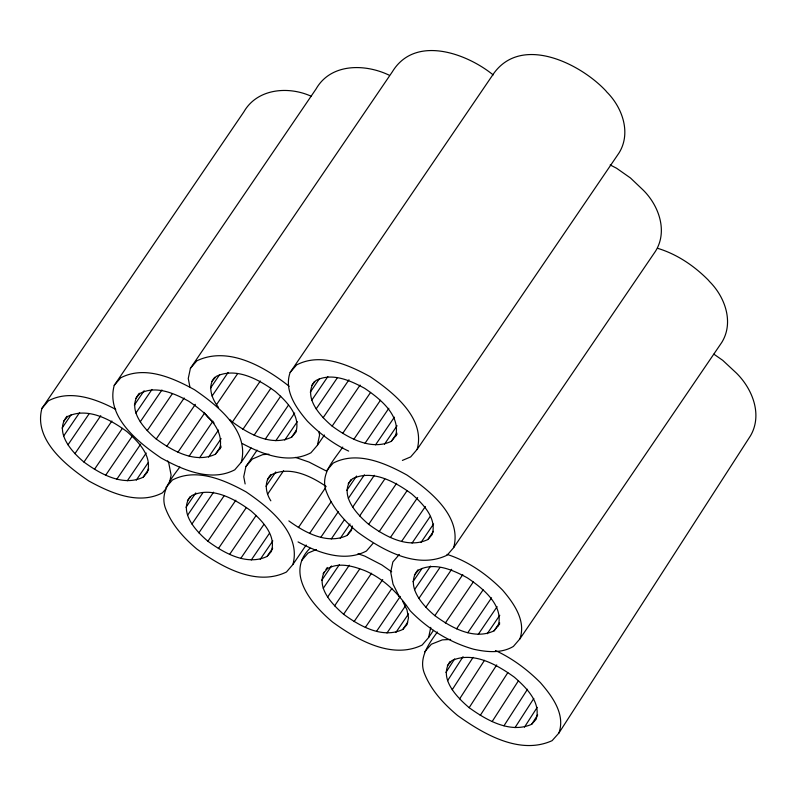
<?xml version="1.0" encoding="UTF-8"?>
<svg xmlns="http://www.w3.org/2000/svg" width="796" height="796" viewBox="0 0 796 796"><rect width="100%" height="100%" fill="white"/><g stroke="black" fill="none" stroke-linecap="round" stroke-linejoin="round"><path stroke-width="1.19" d="M311.256 96.276C288.55 85.918 257.297 88.366 243.845 111.888L41.949 408.358C33.333 439.74 66.068 465.471 88.784 480.973C110.495 492.883 138.454 505.351 162.484 492.833L165.717 489.062M63.481 421.402L67.769 416.427C87.958 406.836 110.654 419.701 126.962 431.611C138.186 441.531 152.444 455.859 147.429 472.257L143.141 477.232C122.952 486.824 100.256 473.958 83.948 462.048C71.65 451.8 54.019 432.258 66.973 416.268M389.254 75.232C365.344 63.64 330.907 63.023 316.121 88.873L114.236 385.344C105.609 416.726 138.345 442.457 161.071 457.959C182.772 469.869 210.731 482.336 234.76 469.819L241.238 462.287L251.019 447.929M221.099 447.193L215.427 454.217C195.229 463.809 172.533 450.944 156.235 439.034C143.927 428.785 126.305 409.243 139.26 393.254M493.182 74.923C466.506 53.153 414.915 34.606 392.309 71.839L190.413 368.309L188.264 378.458L189.886 386.916M179.866 467.033C170.583 479.321 158.961 493.53 166.075 509.778C172.424 525.529 184.065 538.205 196.871 549.051C221.378 566.812 256.083 586.791 286.431 572.025L292.908 564.503L306.181 545.011M169.439 483.043L171.11 475.152L168.782 463.073L167.677 460.874M218.532 407.423C211.995 399.284 206.92 386.189 214.741 377.254M187.428 500.594L191.717 495.619C211.905 486.028 234.601 498.903 250.909 510.813C262.133 520.723 276.391 535.061 271.376 551.459L267.088 556.424C246.899 566.026 224.203 553.15 207.895 541.24C195.985 531.121 178.573 512.505 190.224 496.495M219.706 449.243C224.999 428.208 204.174 411.691 188.751 401.244C174.404 393.383 155.926 385.135 140.046 393.413L135.768 398.388M241.238 462.287C249.864 430.905 217.119 405.174 194.403 389.672C172.692 377.762 144.733 365.294 120.713 377.811L114.236 385.344M257.078 450.138L245.894 466.546L243.745 476.695L245.138 483.948M270.839 500.823C265.705 493.003 263.874 481.749 270.929 474.466M402.388 460.416L410.676 456.904L417.154 449.382L619.049 152.912C631.457 132.882 622.283 107.341 606.711 91.918L605.846 90.834C579.657 62.874 519.29 33.333 492.037 75.958L290.152 372.428C283.675 390.538 296.212 408.099 307.465 421.243C319.475 433.342 333.126 443.939 348.678 451.093M397.015 434.278L391.343 441.312C371.145 450.904 348.459 438.029 332.151 426.119C320.231 416 302.818 397.383 314.48 381.374M242.561 443.68C262.849 454.556 288.958 464.386 310.938 452.785L317.415 445.262L319.574 435.113L318.868 431.492M292.908 564.503C301.525 533.111 268.789 507.38 246.073 491.878C224.363 479.978 196.403 467.501 172.374 480.028L165.896 487.55M309.992 548.255C284.809 573.279 312.271 605.03 332.579 622.064C357.086 639.825 391.791 659.814 422.139 645.049L428.616 637.516L433.502 630.332M342.738 447.053C333.395 461.003 319.027 474.784 326.848 492.883C333.196 508.634 344.847 521.3 357.643 532.146C382.16 549.907 416.855 569.896 447.203 555.13L453.68 547.598L655.576 251.128C667.983 231.099 658.799 205.567 643.238 190.135L630.432 177.956L616.562 168.235L610.194 164.941M402.577 601.07L406.965 609.786L408.497 617.766L407.084 624.472L402.796 629.447C382.607 639.039 359.911 626.173 343.603 614.263C332.221 604.283 315.893 587.727 324.539 571.568M348.21 483.699L352.489 478.724C372.687 469.133 395.373 481.998 411.681 493.908C422.905 503.828 437.173 518.156 432.148 534.554L427.87 539.529C407.671 549.121 384.975 536.255 368.677 524.345C356.757 514.226 339.345 495.6 350.996 479.59M352.32 525.977L351.374 530.454L347.086 535.429C327.305 544.872 304.928 532.564 288.849 520.912M395.622 436.337C400.915 415.303 380.09 398.776 364.668 388.339C350.32 380.468 331.842 372.23 315.962 380.498L311.684 385.473M417.154 449.382C425.78 417.99 393.035 392.259 370.319 376.757C348.618 364.857 320.649 352.379 296.629 364.906L290.152 372.428M499.729 623.805L494.057 630.84C473.859 640.432 451.163 627.556 434.865 615.646C422.557 605.408 404.935 585.856 417.89 569.876M428.616 637.516L430.765 627.367M453.68 547.598C462.307 516.206 429.561 490.475 406.846 474.983C385.135 463.073 357.175 450.606 333.146 463.123L326.668 470.655M498.336 625.865C503.629 604.831 482.804 588.304 467.381 577.866C453.033 569.996 434.556 561.757 418.676 570.026L414.398 575.001M323.136 573.617L327.425 568.643C339.136 562.016 353.185 566.145 364.886 570.662C384.01 578.702 398.687 593.866 410.179 610.771C427.611 628.77 449.521 642.402 473.68 649.237C486.824 652.093 501.311 653.625 513.39 646.432L519.868 638.909C526.345 620.8 513.808 603.239 502.555 590.095C486.963 574.344 468.207 561.16 446.974 554.364M437.402 631.994C428.387 644.312 417.85 658.78 424.915 674.64C431.76 691.067 444.118 704.201 457.571 715.505C483.6 734.111 519.778 755.295 552.106 740.668L558.892 733.056L750.538 435.72C762.737 414.676 752.419 388.836 736.36 373.035L722.708 360.319L713.903 354.18M447.392 665.585L451.879 660.561C473.391 651.058 497.042 664.72 514.355 677.187C526.007 687.465 541.32 702.162 536.126 719.276L531.638 724.31C510.127 733.812 486.475 720.151 469.162 707.684C456.795 697.177 438.357 678.311 450.078 661.416M558.892 733.056C565.648 714.221 552.106 696.162 540.394 682.63C527.3 669.535 512.286 658.312 495.42 650.531M445.919 672.451L454.665 658.889M447.581 680.67L463.043 656.68M452.247 689.694L473.093 657.357M459.61 698.908L484.495 660.312M469.162 707.684L496.734 664.909M480.257 715.415L507.828 672.64M492.137 721.574L518.355 680.888M503.987 725.753L527.519 689.237M515.002 727.663L533.827 698.45M524.435 727.176L537.21 707.346M531.638 724.31L537.688 714.917M62.058 428.109L71.142 414.776M63.6 436.089L79.67 412.497M67.988 444.805L88.943 414.029M74.933 453.66L100.774 415.701M83.948 462.048L111.898 421.014M134.345 405.094L144.126 390.736M94.435 469.391L122.385 428.357M135.877 413.074L151.946 389.483M140.265 421.79L161.926 389.99M105.679 475.212L132.226 436.228M147.21 430.646L172.354 393.712M116.903 479.083L140.653 444.208M127.34 480.764L146.205 453.063M156.235 439.034L184.174 398M136.295 480.137L148.165 462.695M143.141 477.232L148.733 469.023M166.722 446.387L195.358 404.318M210.522 388.07L219.606 374.727M212.064 396.05L228.124 372.458M177.956 452.198L204.502 413.214M216.452 404.766L237.407 373.991M189.179 456.078L212.93 421.193M199.627 457.75L218.482 430.059M211.945 381.364L216.223 376.389C236.422 366.787 259.118 379.662 275.416 391.572C286.65 401.492 300.908 415.82 295.883 432.218L291.605 437.193C271.406 446.785 248.72 433.92 232.412 422.009L260.352 380.976M208.572 457.123L221.149 438.656M215.427 454.217L221.009 446.009M186.005 507.301L195.786 492.943M242.899 429.352L270.839 388.319M187.548 515.291L202.91 492.724M191.936 524.007L213.587 492.207M254.143 435.163L280.68 396.189M198.881 532.852L224.024 495.928M265.357 439.044L288.411 405.194M275.804 440.725L294.669 413.025M207.895 541.24L235.845 500.206M310.261 392.189L319.345 378.846M311.793 400.169L327.862 376.578M284.759 440.089L297.326 421.631M291.605 437.193L296.5 430.009M218.383 548.593L246.332 507.559M316.181 408.885L337.146 378.11M266.013 486.306L275.794 471.938M267.546 494.286L283.615 470.695M229.626 554.404L256.173 515.42M323.126 417.731L348.976 379.782M317.415 445.262L324.41 435.004M240.85 558.285L263.904 524.435M332.151 426.119L360.09 385.085M251.287 559.966L269.456 533.29M342.638 433.472L370.578 392.438M260.242 559.329L272.819 540.862M267.088 556.424L272.68 548.225M353.872 439.283L380.418 400.298M298.381 527.589L325.634 487.58M365.095 443.163L388.846 408.288M309.624 533.4L331.275 501.599M375.543 444.845L394.398 417.144M346.787 490.406L356.568 476.038M320.848 537.28L338.31 511.639M384.488 444.208L397.065 425.741M348.32 498.386L364.389 474.794M391.343 441.312L396.925 433.104M352.708 507.102L374.369 475.302M331.285 538.962L344.559 519.47M340.24 538.325L350.021 523.967M359.653 515.957L384.796 479.023M347.086 535.429L351.981 528.245M325.932 569.508L327.335 567.458M321.723 580.324L331.494 565.966M323.256 588.304L339.325 564.712M368.677 524.345L396.617 483.311M327.644 597.02L349.295 565.22M379.165 531.688L407.104 490.654M334.589 605.875L359.732 568.941M390.398 537.509L417.641 497.5M343.603 614.263L371.553 573.229M401.622 541.38L425.372 506.505M354.091 621.606L382.737 579.548M412.069 543.061L430.228 516.395M421.014 542.434L433.591 523.967M365.334 627.427L391.881 588.443M427.87 539.529L433.452 531.32M376.558 631.298L400.308 596.423M412.975 581.717L422.059 568.374M414.507 589.697L430.576 566.105M386.995 632.979L405.861 605.288M395.95 632.352L408.527 613.885M418.895 598.413L439.86 567.638M402.796 629.447L407.691 622.263M425.84 607.258L451.69 569.309M434.865 615.646L462.804 574.612M445.352 622.999L473.292 581.966M456.586 628.81L483.132 589.826M467.809 632.691L491.56 597.816M478.257 634.372L497.112 606.671M487.202 633.735L499.779 615.268M494.057 630.84L499.639 622.631M519.868 638.909L721.763 342.439C734.171 322.41 724.997 296.868 709.425 281.446L708.559 280.361C694.371 265.944 677.078 254.193 657.605 248.302M41.949 408.358L48.427 400.826C69.998 389.403 95.729 398.766 115.748 409.383M190.413 368.309L196.891 360.787C228.343 345.792 264.65 366.866 289.177 386.299M245.894 466.546L252.372 459.023L262.74 454.635L268.899 454.198M267.426 479.6L271.715 474.625C289.873 465.74 310.888 476.018 326.141 486.465M301.604 560.573L308.082 553.041L316.38 549.529M372.906 543.499L366.429 551.021C344.449 562.623 318.34 552.792 298.052 541.917M399.343 554.434L392.866 561.956L390.707 572.105L393.035 584.184L399.672 597.368M424.626 651.815L431.412 644.203L442.317 639.875L450.645 639.437M295.485 457.392L309.067 462.088L326.071 470.874M357.981 553.757L364.777 556.106L381.781 564.901L391.692 571.846M229.706 419.492L232.412 422.009M214.104 423.044L207.726 417.124L203.975 412.338"/></g></svg>
